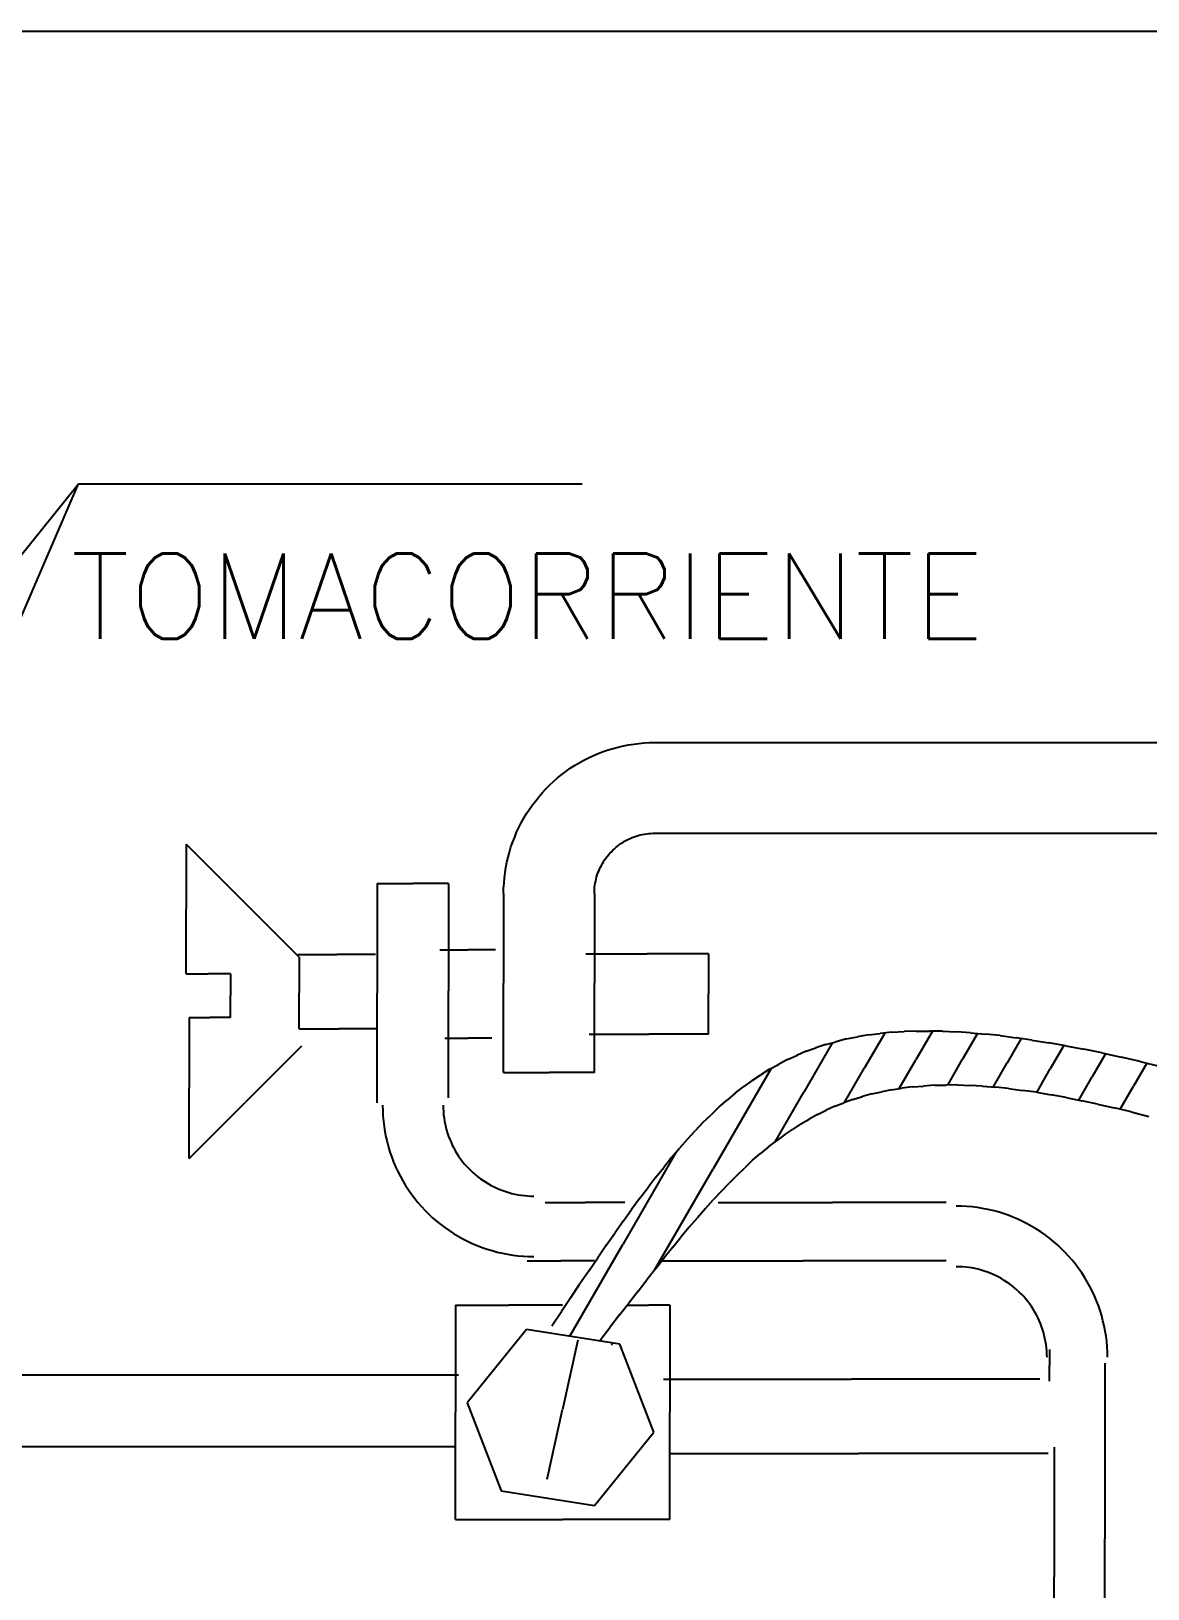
# Model space of a CAD drawing. Extents: x 876.5 to 905.5, y -346 to -323.9.
# Drawn here: x 895.149 to 895.998, y -334.212 to -333.027 of the extents above; entities that cross this region are included whole.
import ezdxf

# ---------------------------------------------------------------- set-up
doc = ezdxf.new("R2010")
doc.units = 0
doc.header["$LTSCALE"] = 0.01
doc.layers.get('0').update_dxf_attribs({"linetype": 'CONTINUOUS'})
doc.styles.add('STYLE5', font='simplex.shx', dxfattribs={"height": 2.6})

msp = doc.modelspace()

# ---------------------------------------------------------------- linework, layer by layer
at = {"color": 7}
for p, q in [((888.7186, -333.0271), (898.8998, -333.0271)), ((888.7186, -333.0271), (898.8998, -333.0271)), ((894.6632, -334.0176), (895.185, -333.3713)), ((894.6983, -334.4997), (895.185, -333.3713)), ((895.185, -333.3713), (895.5677, -333.3713)), ((895.185, -333.3713), (895.5677, -333.3713)), ((895.58, -333.5764), (895.5837, -333.575)), ((895.5837, -333.575), (895.5875, -333.5737)), ((895.5875, -333.5737), (895.5914, -333.5725)), ((895.5914, -333.5725), (895.5952, -333.5715)), ((895.5952, -333.5715), (895.5991, -333.5706)), ((895.5991, -333.5706), (895.6031, -333.5698)), ((895.6031, -333.5698), (895.6071, -333.5692)), ((895.6071, -333.5692), (895.611, -333.5687)), ((895.611, -333.5687), (895.615, -333.5684)), ((895.615, -333.5684), (895.619, -333.5681)), ((895.619, -333.5681), (895.6231, -333.5681)), ((895.6231, -333.5681), (896.3589, -333.5681)), ((895.5588, -333.5877), (895.5621, -333.5855)), ((895.5621, -333.5855), (895.5656, -333.5835)), ((895.5656, -333.5835), (895.5691, -333.5815)), ((895.5691, -333.5815), (895.5727, -333.5797)), ((895.5727, -333.5797), (895.5763, -333.578)), ((895.5763, -333.578), (895.58, -333.5764)), ((895.5432, -333.6003), (895.5461, -333.5976)), ((895.5461, -333.5976), (895.5491, -333.595)), ((895.5491, -333.595), (895.5523, -333.5924)), ((895.5523, -333.5924), (895.5555, -333.59)), ((895.5555, -333.59), (895.5588, -333.5877)), ((895.5325, -333.6123), (895.535, -333.6091)), ((895.535, -333.6091), (895.5376, -333.6061)), ((895.5376, -333.6061), (895.5403, -333.6032)), ((895.5403, -333.6032), (895.5432, -333.6003)), ((895.5235, -333.6256), (895.5255, -333.6221)), ((895.5255, -333.6221), (895.5277, -333.6188)), ((895.5277, -333.6188), (895.53, -333.6155)), ((895.53, -333.6155), (895.5325, -333.6123)), ((895.518, -333.6363), (895.5197, -333.6326)), ((895.5197, -333.6326), (895.5215, -333.6291)), ((895.5215, -333.6291), (895.5235, -333.6256)), ((895.2667, -333.6453), (895.3097, -333.6882)), ((895.2667, -333.6453), (895.2667, -333.6946)), ((895.5137, -333.6475), (895.515, -333.6437)), ((895.515, -333.6437), (895.5165, -333.64)), ((895.5165, -333.64), (895.518, -333.6363)), ((895.5947, -333.6468), (895.596, -333.6458)), ((895.596, -333.6458), (895.5973, -333.6449)), ((895.5973, -333.6449), (895.5987, -333.644)), ((895.5987, -333.644), (895.6001, -333.6432)), ((895.6001, -333.6432), (895.6015, -333.6424)), ((895.6015, -333.6424), (895.6029, -333.6417)), ((895.6029, -333.6417), (895.6043, -333.641)), ((895.6043, -333.641), (895.6058, -333.6404)), ((895.6058, -333.6404), (895.6073, -333.6398)), ((895.6073, -333.6398), (895.6088, -333.6393)), ((895.6088, -333.6393), (895.6104, -333.6388)), ((895.6104, -333.6388), (895.6119, -333.6384)), ((895.6119, -333.6384), (895.6135, -333.6381)), ((895.6135, -333.6381), (895.6151, -333.6378)), ((895.6151, -333.6378), (895.6167, -333.6375)), ((895.6167, -333.6375), (895.6182, -333.6373)), ((895.6182, -333.6373), (895.6198, -333.6372)), ((895.6198, -333.6372), (895.6214, -333.6371)), ((895.6214, -333.6371), (895.6231, -333.6371)), ((895.6231, -333.6371), (896.3589, -333.6371)), ((895.5106, -333.6591), (895.5115, -333.6552)), ((895.5115, -333.6552), (895.5125, -333.6514)), ((895.5125, -333.6514), (895.5137, -333.6475)), ((895.5841, -333.6587), (895.5849, -333.6573)), ((895.5849, -333.6573), (895.5858, -333.656)), ((895.5858, -333.656), (895.5868, -333.6547)), ((895.5868, -333.6547), (895.5878, -333.6535)), ((895.5878, -333.6535), (895.5889, -333.6523)), ((895.5889, -333.6523), (895.59, -333.6511)), ((895.59, -333.6511), (895.5911, -333.65)), ((895.5911, -333.65), (895.5923, -333.6489)), ((895.5923, -333.6489), (895.5935, -333.6478)), ((895.5935, -333.6478), (895.5947, -333.6468)), ((895.5087, -333.671), (895.5092, -333.667)), ((895.5092, -333.667), (895.5098, -333.6631)), ((895.5098, -333.6631), (895.5106, -333.6591)), ((895.5788, -333.6704), (895.5793, -333.6688)), ((895.5793, -333.6688), (895.5798, -333.6673)), ((895.5798, -333.6673), (895.5804, -333.6658)), ((895.5804, -333.6658), (895.581, -333.6643)), ((895.581, -333.6643), (895.5817, -333.6629)), ((895.5817, -333.6629), (895.5824, -333.6615)), ((895.5824, -333.6615), (895.5832, -333.6601)), ((895.5832, -333.6601), (895.5841, -333.6587)), ((895.4121, -333.6753), (895.4392, -333.6753)), ((895.4121, -333.6753), (895.4121, -333.7587)), ((895.4662, -333.6753), (895.4392, -333.6753)), ((895.4662, -333.6753), (895.4662, -333.7568)), ((895.5081, -333.679), (895.5084, -333.675)), ((895.5081, -333.683), (895.5081, -333.679)), ((895.5084, -333.675), (895.5087, -333.671)), ((895.5771, -333.6814), (895.5772, -333.6798)), ((895.5771, -333.683), (895.5771, -333.6814)), ((895.5772, -333.6798), (895.5773, -333.6782)), ((895.5773, -333.6782), (895.5775, -333.6766)), ((895.5775, -333.6766), (895.5778, -333.6751)), ((895.5778, -333.6751), (895.5781, -333.6735)), ((895.5781, -333.6735), (895.5784, -333.6719)), ((895.5784, -333.6719), (895.5788, -333.6704)), ((895.3526, -333.7312), (895.3097, -333.6882)), ((895.5081, -333.683), (895.5081, -333.683)), ((895.5081, -333.683), (895.5081, -333.751)), ((895.5771, -333.683), (895.5771, -333.683)), ((895.5771, -333.683), (895.5771, -333.751)), ((895.2667, -333.7439), (895.2667, -333.6946)), ((895.3517, -333.7292), (895.3812, -333.7292)), ((895.4107, -333.7292), (895.3812, -333.7292)), ((895.4597, -333.7257), (895.4808, -333.7257)), ((895.502, -333.7257), (895.4808, -333.7257)), ((895.5705, -333.7289), (895.6172, -333.7289)), ((895.6639, -333.7289), (895.6172, -333.7289)), ((895.6639, -333.7289), (895.6639, -333.7593)), ((895.3526, -333.7312), (895.3526, -333.7585)), ((895.2667, -333.7439), (895.2835, -333.7439)), ((895.3004, -333.7439), (895.2835, -333.7439)), ((895.3004, -333.7439), (895.3004, -333.7605)), ((895.5081, -333.819), (895.5081, -333.751)), ((895.5771, -333.819), (895.5771, -333.751)), ((895.3004, -333.7772), (895.3004, -333.7605)), ((895.3526, -333.7858), (895.3526, -333.7585)), ((895.4121, -333.8421), (895.4121, -333.7587)), ((895.4662, -333.8384), (895.4662, -333.7568)), ((895.6639, -333.7898), (895.6639, -333.7593)), ((895.269, -333.7772), (895.2847, -333.7772)), ((895.269, -333.7772), (895.269, -333.8308)), ((895.3004, -333.7772), (895.2847, -333.7772)), ((895.3526, -333.7858), (895.3826, -333.7858)), ((895.4125, -333.7858), (895.3826, -333.7858)), ((895.8031, -333.7884), (895.7943, -333.7894)), ((895.8031, -333.7884), (895.8125, -333.7879)), ((895.8218, -333.7875), (895.8125, -333.7879)), ((895.834, -333.7875), (895.8214, -333.8094)), ((895.8218, -333.7875), (895.8318, -333.7875)), ((895.8418, -333.7876), (895.8318, -333.7875)), ((895.8418, -333.7876), (895.8524, -333.7882)), ((895.863, -333.7888), (895.8524, -333.7882)), ((895.3545, -333.799), (895.3118, -333.8417)), ((895.4633, -333.7929), (895.4812, -333.7929)), ((895.4991, -333.7929), (895.4812, -333.7929)), ((895.573, -333.7898), (895.6184, -333.7898)), ((895.6639, -333.7898), (895.6184, -333.7898)), ((895.7581, -333.7963), (895.7364, -333.834)), ((895.7381, -333.8029), (895.7455, -333.8003)), ((895.753, -333.7977), (895.7455, -333.8003)), ((895.753, -333.7977), (895.7609, -333.7956)), ((895.7688, -333.7935), (895.7609, -333.7956)), ((895.7688, -333.7935), (895.7771, -333.792)), ((895.7854, -333.7904), (895.7771, -333.792)), ((895.7978, -333.789), (895.7825, -333.8155)), ((895.7854, -333.7904), (895.7943, -333.7894)), ((895.8684, -333.7893), (895.857, -333.809)), ((895.863, -333.7888), (895.8743, -333.7899)), ((895.8856, -333.791), (895.8743, -333.7899)), ((895.8856, -333.791), (895.8977, -333.7927)), ((895.9015, -333.7932), (895.8909, -333.8117)), ((895.9097, -333.7944), (895.8977, -333.7927)), ((895.9097, -333.7944), (895.9226, -333.7965)), ((895.9354, -333.7987), (895.9226, -333.7965)), ((895.9339, -333.7985), (895.9236, -333.8163)), ((895.9354, -333.7987), (895.9491, -333.8014)), ((895.7238, -333.8092), (895.717, -333.8129)), ((895.7238, -333.8092), (895.7309, -333.806)), ((895.7381, -333.8029), (895.7309, -333.806)), ((895.8088, -333.8313), (895.8214, -333.8094)), ((895.8457, -333.8286), (895.857, -333.809)), ((895.8802, -333.8301), (895.8909, -333.8117)), ((895.9628, -333.8042), (895.9491, -333.8014)), ((895.9657, -333.8048), (895.9555, -333.8224)), ((895.9628, -333.8042), (895.9774, -333.8074)), ((895.9919, -333.8106), (895.9774, -333.8074)), ((895.997, -333.8119), (895.9868, -333.8294)), ((895.9919, -333.8106), (896.0074, -333.8144)), ((895.5081, -333.819), (895.5426, -333.819)), ((895.5771, -333.819), (895.5426, -333.819)), ((895.7114, -333.8159), (895.6673, -333.8924)), ((895.6971, -333.825), (895.7036, -333.8208)), ((895.7102, -333.8166), (895.7036, -333.8208)), ((895.7102, -333.8166), (895.717, -333.8129)), ((895.7672, -333.8419), (895.7825, -333.8155)), ((895.9133, -333.8342), (895.9236, -333.8163)), ((895.9453, -333.84), (895.9555, -333.8224)), ((895.269, -333.8845), (895.269, -333.8308)), ((895.6844, -333.8346), (895.6782, -333.8399)), ((895.6844, -333.8346), (895.6907, -333.8298)), ((895.6971, -333.825), (895.6907, -333.8298)), ((895.7146, -333.8717), (895.7364, -333.834)), ((895.788, -333.8353), (895.7808, -333.8374)), ((895.788, -333.8353), (895.7955, -333.8337)), ((895.803, -333.8321), (895.7955, -333.8337)), ((895.803, -333.8321), (895.8109, -333.831)), ((895.8188, -333.8299), (895.8109, -333.831)), ((895.8188, -333.8299), (895.8272, -333.8293)), ((895.8355, -333.8287), (895.8272, -333.8293)), ((895.8355, -333.8287), (895.8444, -333.8286)), ((895.8532, -333.8285), (895.8444, -333.8286)), ((895.8532, -333.8285), (895.8626, -333.8289)), ((895.872, -333.8294), (895.8626, -333.8289)), ((895.872, -333.8294), (895.8819, -333.8303)), ((895.8919, -333.8312), (895.8819, -333.8303)), ((895.8919, -333.8312), (895.9025, -333.8327)), ((895.9131, -333.8341), (895.9025, -333.8327)), ((895.9131, -333.8341), (895.9243, -333.8361)), ((895.9767, -333.847), (895.9868, -333.8294)), ((895.269, -333.8845), (895.3118, -333.8417)), ((895.4161, -333.844), (895.4162, -333.848)), ((895.4621, -333.844), (895.4621, -333.8464)), ((895.4621, -333.8464), (895.4623, -333.8488)), ((895.672, -333.8452), (895.6659, -333.8511)), ((895.672, -333.8452), (895.6782, -333.8399)), ((895.7599, -333.8447), (895.7533, -333.8478)), ((895.7599, -333.8447), (895.7668, -333.8421)), ((895.7736, -333.8395), (895.7668, -333.8421)), ((895.7736, -333.8395), (895.7808, -333.8374)), ((895.9356, -333.838), (895.9243, -333.8361)), ((895.9356, -333.838), (895.9476, -333.8405)), ((895.9596, -333.843), (895.9476, -333.8405)), ((895.9596, -333.843), (895.9723, -333.846)), ((895.985, -333.8489), (895.9723, -333.846)), ((895.4162, -333.848), (895.4164, -333.852)), ((895.4164, -333.852), (895.4167, -333.856)), ((895.4167, -333.856), (895.4172, -333.86)), ((895.4623, -333.8488), (895.4625, -333.8512)), ((895.4625, -333.8512), (895.4628, -333.8536)), ((895.4628, -333.8536), (895.4631, -333.856)), ((895.4631, -333.856), (895.4636, -333.8584)), ((895.4636, -333.8584), (895.4641, -333.8607)), ((895.6599, -333.8569), (895.6538, -333.8633)), ((895.6599, -333.8569), (895.6659, -333.8511)), ((895.734, -333.8581), (895.7278, -333.8623)), ((895.734, -333.8581), (895.7404, -333.8545)), ((895.7467, -333.8509), (895.7404, -333.8545)), ((895.7467, -333.8509), (895.7533, -333.8478)), ((895.985, -333.8489), (895.9986, -333.8524)), ((895.4172, -333.86), (895.4178, -333.864)), ((895.4178, -333.864), (895.4186, -333.8679)), ((895.4186, -333.8679), (895.4195, -333.8718)), ((895.4641, -333.8607), (895.4648, -333.863)), ((895.4648, -333.863), (895.4655, -333.8653)), ((895.4655, -333.8653), (895.4662, -333.8676)), ((895.4662, -333.8676), (895.4671, -333.8699)), ((895.4671, -333.8699), (895.4681, -333.8721)), ((895.6478, -333.8698), (895.6418, -333.8767)), ((895.6478, -333.8698), (895.6538, -333.8633)), ((895.7094, -333.8756), (895.7155, -333.871)), ((895.7216, -333.8664), (895.7155, -333.871)), ((895.7216, -333.8664), (895.7278, -333.8623)), ((895.4195, -333.8718), (895.4206, -333.8757)), ((895.4206, -333.8757), (895.4217, -333.8795)), ((895.4217, -333.8795), (895.423, -333.8833)), ((895.4681, -333.8721), (895.4691, -333.8743)), ((895.4691, -333.8743), (895.4702, -333.8764)), ((895.4702, -333.8764), (895.4713, -333.8785)), ((895.4713, -333.8785), (895.4726, -333.8806)), ((895.4726, -333.8806), (895.4739, -333.8826)), ((895.4739, -333.8826), (895.4753, -333.8846)), ((895.6391, -333.8799), (895.5987, -333.9498)), ((895.6358, -333.8837), (895.6418, -333.8767)), ((895.6974, -333.8858), (895.7034, -333.8807)), ((895.7094, -333.8756), (895.7034, -333.8807)), ((895.423, -333.8833), (895.4245, -333.8871)), ((895.4245, -333.8871), (895.426, -333.8908)), ((895.426, -333.8908), (895.4277, -333.8944)), ((895.4277, -333.8944), (895.4296, -333.898)), ((895.4753, -333.8846), (895.4767, -333.8865)), ((895.4767, -333.8865), (895.4782, -333.8884)), ((895.4782, -333.8884), (895.4798, -333.8902)), ((895.4798, -333.8902), (895.4814, -333.8919)), ((895.4814, -333.8919), (895.4832, -333.8936)), ((895.4832, -333.8936), (895.4849, -333.8953)), ((895.6231, -333.9689), (895.6673, -333.8924)), ((895.6238, -333.8986), (895.6298, -333.8912)), ((895.6358, -333.8837), (895.6298, -333.8912)), ((895.6855, -333.8971), (895.6915, -333.8915)), ((895.6974, -333.8858), (895.6915, -333.8915)), ((895.4296, -333.898), (895.4315, -333.9015)), ((895.4315, -333.9015), (895.4336, -333.9049)), ((895.4336, -333.9049), (895.4358, -333.9083)), ((895.4849, -333.8953), (895.4867, -333.8969)), ((895.4867, -333.8969), (895.4886, -333.8984)), ((895.4886, -333.8984), (895.4905, -333.8998)), ((895.4905, -333.8998), (895.4925, -333.9012)), ((895.4925, -333.9012), (895.4945, -333.9025)), ((895.4945, -333.9025), (895.4966, -333.9038)), ((895.4966, -333.9038), (895.4987, -333.9049)), ((895.4987, -333.9049), (895.5008, -333.906)), ((895.5008, -333.906), (895.503, -333.907)), ((895.6116, -333.9147), (895.6177, -333.9067)), ((895.6238, -333.8986), (895.6177, -333.9067)), ((895.6736, -333.9093), (895.6795, -333.9032)), ((895.6855, -333.8971), (895.6795, -333.9032)), ((895.4358, -333.9083), (895.4381, -333.9116)), ((895.4381, -333.9116), (895.4405, -333.9148)), ((895.4405, -333.9148), (895.443, -333.9179)), ((895.443, -333.9179), (895.4456, -333.921)), ((895.503, -333.907), (895.5052, -333.908)), ((895.5052, -333.908), (895.5075, -333.9088)), ((895.5075, -333.9088), (895.5098, -333.9096)), ((895.5098, -333.9096), (895.5121, -333.9103)), ((895.5121, -333.9103), (895.5144, -333.911)), ((895.5144, -333.911), (895.5167, -333.9115)), ((895.5167, -333.9115), (895.5191, -333.912)), ((895.5191, -333.912), (895.5215, -333.9123)), ((895.5215, -333.9123), (895.5239, -333.9126)), ((895.5239, -333.9126), (895.5263, -333.9128)), ((895.5263, -333.9128), (895.5287, -333.913)), ((895.5287, -333.913), (895.5311, -333.913)), ((895.5311, -333.913), (895.5311, -333.913)), ((895.5397, -333.918), (895.57, -333.918)), ((895.6003, -333.918), (895.57, -333.918)), ((895.6116, -333.9147), (895.6053, -333.9233)), ((895.6615, -333.9225), (895.6675, -333.9159)), ((895.6736, -333.9093), (895.6675, -333.9159)), ((895.6713, -333.9178), (895.758, -333.9178)), ((895.8446, -333.9178), (895.758, -333.9178)), ((895.4456, -333.921), (895.4484, -333.9239)), ((895.4484, -333.9239), (895.4512, -333.9267)), ((895.4512, -333.9267), (895.4541, -333.9295)), ((895.4541, -333.9295), (895.4572, -333.9321)), ((895.5991, -333.9319), (895.6053, -333.9233)), ((895.6492, -333.9367), (895.6554, -333.9296)), ((895.6615, -333.9225), (895.6554, -333.9296)), ((895.8562, -333.9207), (895.8522, -333.9207)), ((895.8522, -333.9207), (895.8522, -333.9207)), ((895.8602, -333.9209), (895.8562, -333.9207)), ((895.8642, -333.9213), (895.8602, -333.9209)), ((895.8682, -333.9218), (895.8642, -333.9213)), ((895.8721, -333.9224), (895.8682, -333.9218)), ((895.8761, -333.9232), (895.8721, -333.9224)), ((895.88, -333.9241), (895.8761, -333.9232)), ((895.8839, -333.9251), (895.88, -333.9241)), ((895.8877, -333.9263), (895.8839, -333.9251)), ((895.8915, -333.9276), (895.8877, -333.9263)), ((895.8952, -333.929), (895.8915, -333.9276)), ((895.8989, -333.9306), (895.8952, -333.929)), ((895.9026, -333.9323), (895.8989, -333.9306)), ((895.4572, -333.9321), (895.4603, -333.9346)), ((895.4603, -333.9346), (895.4635, -333.937)), ((895.4635, -333.937), (895.4668, -333.9393)), ((895.4668, -333.9393), (895.4701, -333.9415)), ((895.4701, -333.9415), (895.4736, -333.9436)), ((895.5863, -333.9502), (895.5927, -333.9411)), ((895.5991, -333.9319), (895.5927, -333.9411)), ((895.6492, -333.9367), (895.6429, -333.9443)), ((895.9061, -333.9341), (895.9026, -333.9323)), ((895.9097, -333.9361), (895.9061, -333.9341)), ((895.9131, -333.9381), (895.9097, -333.9361)), ((895.9165, -333.9403), (895.9131, -333.9381)), ((895.9198, -333.9426), (895.9165, -333.9403)), ((895.4736, -333.9436), (895.4771, -333.9455)), ((895.4771, -333.9455), (895.4807, -333.9474)), ((895.4807, -333.9474), (895.4843, -333.9491)), ((895.4843, -333.9491), (895.488, -333.9506)), ((895.488, -333.9506), (895.4917, -333.9521)), ((895.4917, -333.9521), (895.4955, -333.9534)), ((895.4955, -333.9534), (895.4994, -333.9545)), ((895.5584, -334.0196), (895.5987, -333.9498)), ((895.5863, -333.9502), (895.5797, -333.9599)), ((895.6367, -333.9519), (895.6302, -333.96)), ((895.6367, -333.9519), (895.6429, -333.9443)), ((895.923, -333.945), (895.9198, -333.9426)), ((895.9261, -333.9476), (895.923, -333.945)), ((895.9291, -333.9502), (895.9261, -333.9476)), ((895.932, -333.9529), (895.9291, -333.9502)), ((895.9349, -333.9558), (895.932, -333.9529)), ((895.4994, -333.9545), (895.5033, -333.9556)), ((895.5033, -333.9556), (895.5072, -333.9565)), ((895.5072, -333.9565), (895.5111, -333.9572)), ((895.5111, -333.9572), (895.5151, -333.9579)), ((895.5151, -333.9579), (895.5191, -333.9584)), ((895.5191, -333.9584), (895.5231, -333.9587)), ((895.5231, -333.9587), (895.5271, -333.9589)), ((895.526, -333.9622), (895.5517, -333.9622)), ((895.5271, -333.9589), (895.5311, -333.959)), ((895.5311, -333.959), (895.5311, -333.959)), ((895.5773, -333.9622), (895.5517, -333.9622)), ((895.573, -333.9696), (895.5797, -333.9599)), ((895.6237, -333.9681), (895.6302, -333.96)), ((895.6266, -333.9622), (895.7356, -333.9622)), ((895.8446, -333.9622), (895.7356, -333.9622)), ((895.9376, -333.9587), (895.9349, -333.9558)), ((895.9402, -333.9617), (895.9376, -333.9587)), ((895.9428, -333.9649), (895.9402, -333.9617)), ((895.9452, -333.9681), (895.9428, -333.9649)), ((895.573, -333.9696), (895.5661, -333.9798)), ((895.6103, -333.9853), (895.617, -333.9767)), ((895.6237, -333.9681), (895.617, -333.9767)), ((895.8546, -333.9667), (895.8522, -333.9667)), ((895.8522, -333.9667), (895.8522, -333.9667)), ((895.857, -333.9668), (895.8546, -333.9667)), ((895.8594, -333.967), (895.857, -333.9668)), ((895.8618, -333.9673), (895.8594, -333.967)), ((895.8641, -333.9677), (895.8618, -333.9673)), ((895.8665, -333.9682), (895.8641, -333.9677)), ((895.8689, -333.9687), (895.8665, -333.9682)), ((895.8712, -333.9693), (895.8689, -333.9687)), ((895.8735, -333.97), (895.8712, -333.9693)), ((895.8758, -333.9708), (895.8735, -333.97)), ((895.878, -333.9717), (895.8758, -333.9708)), ((895.8802, -333.9726), (895.878, -333.9717)), ((895.8824, -333.9736), (895.8802, -333.9726)), ((895.8846, -333.9747), (895.8824, -333.9736)), ((895.8867, -333.9759), (895.8846, -333.9747)), ((895.8887, -333.9771), (895.8867, -333.9759)), ((895.8907, -333.9785), (895.8887, -333.9771)), ((895.9475, -333.9714), (895.9452, -333.9681)), ((895.9497, -333.9747), (895.9475, -333.9714)), ((895.9517, -333.9782), (895.9497, -333.9747)), ((895.5592, -333.9901), (895.5661, -333.9798)), ((895.6103, -333.9853), (895.6033, -333.9944)), ((895.8927, -333.9798), (895.8907, -333.9785)), ((895.8946, -333.9813), (895.8927, -333.9798)), ((895.8965, -333.9828), (895.8946, -333.9813)), ((895.8983, -333.9844), (895.8965, -333.9828)), ((895.9001, -333.986), (895.8983, -333.9844)), ((895.9018, -333.9877), (895.9001, -333.986)), ((895.9034, -333.9895), (895.9018, -333.9877)), ((895.905, -333.9913), (895.9034, -333.9895)), ((895.9537, -333.9817), (895.9517, -333.9782)), ((895.9555, -333.9852), (895.9537, -333.9817)), ((895.9572, -333.9889), (895.9555, -333.9852)), ((895.9588, -333.9926), (895.9572, -333.9889)), ((895.4714, -333.9959), (895.4714, -334.0774)), ((895.4714, -333.9959), (895.5121, -333.9959)), ((895.5529, -333.9959), (895.5121, -333.9959)), ((895.5447, -334.0117), (895.552, -334.0009)), ((895.5592, -333.9901), (895.552, -334.0009)), ((895.5963, -334.0034), (895.6033, -333.9944)), ((895.6019, -333.9959), (895.6181, -333.9959)), ((895.6344, -333.9959), (895.6181, -333.9959)), ((895.6344, -333.9959), (895.6344, -334.0774)), ((895.9065, -333.9932), (895.905, -333.9913)), ((895.908, -333.9951), (895.9065, -333.9932)), ((895.9094, -333.9971), (895.908, -333.9951)), ((895.9107, -333.9991), (895.9094, -333.9971)), ((895.9119, -334.0012), (895.9107, -333.9991)), ((895.9131, -334.0033), (895.9119, -334.0012)), ((895.9602, -333.9963), (895.9588, -333.9926)), ((895.9615, -334.0001), (895.9602, -333.9963)), ((895.9627, -334.004), (895.9615, -334.0001)), ((895.5816, -334.0226), (895.5889, -334.013)), ((895.5963, -334.0034), (895.5889, -334.013)), ((895.9142, -334.0054), (895.9131, -334.0033)), ((895.9152, -334.0076), (895.9142, -334.0054)), ((895.9161, -334.0098), (895.9152, -334.0076)), ((895.917, -334.0121), (895.9161, -334.0098)), ((895.9178, -334.0143), (895.917, -334.0121)), ((895.9637, -334.0078), (895.9627, -334.004)), ((895.9646, -334.0117), (895.9637, -334.0078)), ((895.9654, -334.0157), (895.9646, -334.0117)), ((895.5256, -334.0144), (895.4805, -334.0703)), ((895.5965, -334.0256), (895.5256, -334.0144)), ((895.5645, -334.0225), (895.5529, -334.0754)), ((895.5901, -334.0261), (895.5905, -334.0254)), ((895.5909, -334.0247), (895.5905, -334.0254)), ((895.9185, -334.0166), (895.9178, -334.0143)), ((895.9191, -334.019), (895.9185, -334.0166)), ((895.9196, -334.0213), (895.9191, -334.019)), ((895.9201, -334.0237), (895.9196, -334.0213)), ((895.9205, -334.026), (895.9201, -334.0237)), ((895.966, -334.0196), (895.9654, -334.0157)), ((895.9665, -334.0236), (895.966, -334.0196)), ((895.9669, -334.0276), (895.9665, -334.0236)), ((895.6223, -334.0925), (895.5965, -334.0256)), ((895.9208, -334.0284), (895.9205, -334.026)), ((895.921, -334.0308), (895.9208, -334.0284)), ((895.9211, -334.0332), (895.921, -334.0308)), ((895.9212, -334.0356), (895.9211, -334.0332)), ((895.9231, -334.0298), (895.9231, -334.0418)), ((895.9671, -334.0316), (895.9669, -334.0276)), ((895.9671, -334.0356), (895.9671, -334.0316)), ((895.9231, -334.0537), (895.9231, -334.0418)), ((895.9651, -334.0401), (895.9651, -334.1737)), ((895.4738, -334.0492), (895.1051, -334.0492)), ((895.6296, -334.0523), (895.7726, -334.0523)), ((895.9156, -334.0523), (895.7726, -334.0523)), ((895.4805, -334.0703), (895.5063, -334.1372)), ((895.4714, -334.1589), (895.4714, -334.0774)), ((895.5413, -334.1283), (895.5529, -334.0754)), ((895.6344, -334.1589), (895.6344, -334.0774)), ((895.5772, -334.1484), (895.6223, -334.0925)), ((895.4704, -334.1038), (895.0731, -334.1038)), ((895.9265, -334.104), (895.9265, -334.2025)), ((895.6341, -334.1088), (895.7781, -334.1088)), ((895.9221, -334.1088), (895.7781, -334.1088)), ((895.5063, -334.1372), (895.5772, -334.1484)), ((895.4714, -334.1589), (895.5529, -334.1589)), ((895.6344, -334.1589), (895.5529, -334.1589)), ((895.9651, -334.3073), (895.9651, -334.1737)), ((895.9265, -334.301), (895.9265, -334.2025))]:
    msp.add_line(p, q, dxfattribs=at)

# ---------------------------------------------------------------- texts
at = {"color": 7, "style": 'STYLE5'}
msp.add_text('TOMACORRIENTE', height=0.065, dxfattribs=at).set_placement((895.1791, -333.4892))

doc.saveas('drawing.dxf')
